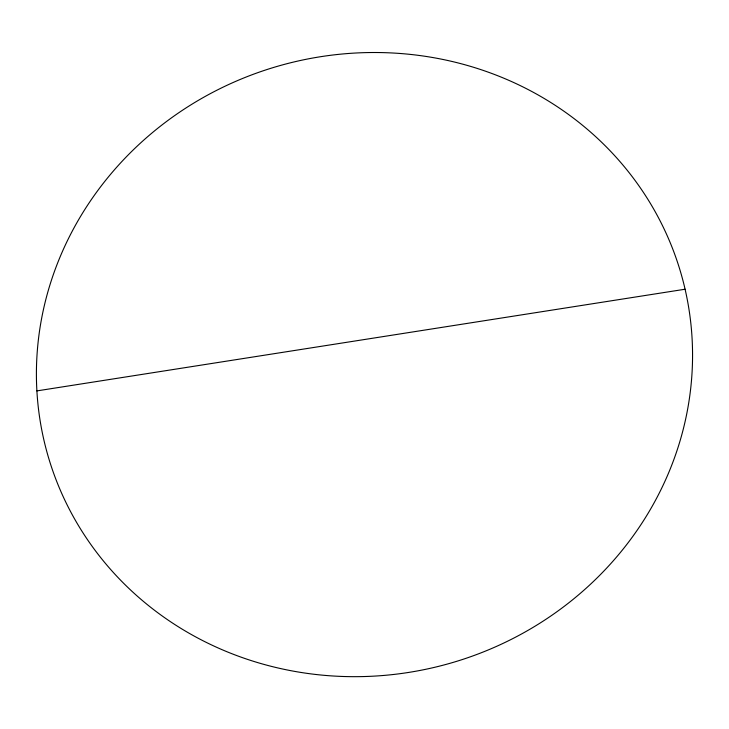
<?xml version="1.0" encoding="UTF-8"?>
<svg xmlns="http://www.w3.org/2000/svg" width="729" height="729" viewBox="0 0 729 729"><rect width="100%" height="100%" fill="white"/><g stroke="black" fill="none" stroke-linecap="round" stroke-linejoin="round"><path stroke-width="1.09" d="M36.887 390.899L685.087 289.231A329.38 310.718 -15.5 0 1 264.472 664.547A329.38 310.718 -15.5 0 1 143.877 140.004A329.38 310.718 -15.5 0 1 685.087 289.231"/></g></svg>
